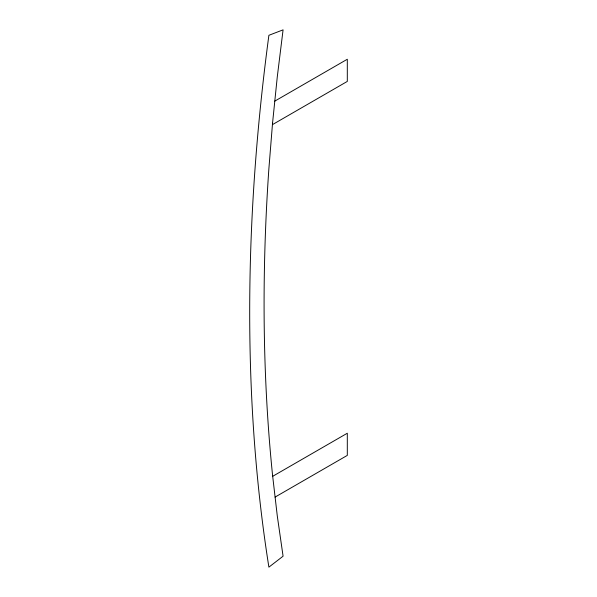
<?xml version="1.0" encoding="UTF-8"?>
<svg xmlns="http://www.w3.org/2000/svg" width="597" height="597" viewBox="0 0 597 597"><rect width="100%" height="100%" fill="white"/><g stroke="black" fill="none" stroke-linecap="round" stroke-linejoin="round"><path stroke-width="0.9" d="M274.799 101.117L347.305 59.252L347.305 81.416L272.426 124.646M272.695 476.309L347.305 433.235L347.305 455.392L275.098 497.085M272.538 123.213L268.844 169.205A1947.369 1124.315 -60 0 0 272.538 475.011L277.292 515.995L283.082 556.203L268.889 567.15A1967.719 1136.069 -60 0 1 268.889 35.298L283.082 29.85L277.292 76.752L272.538 123.213"/></g></svg>
